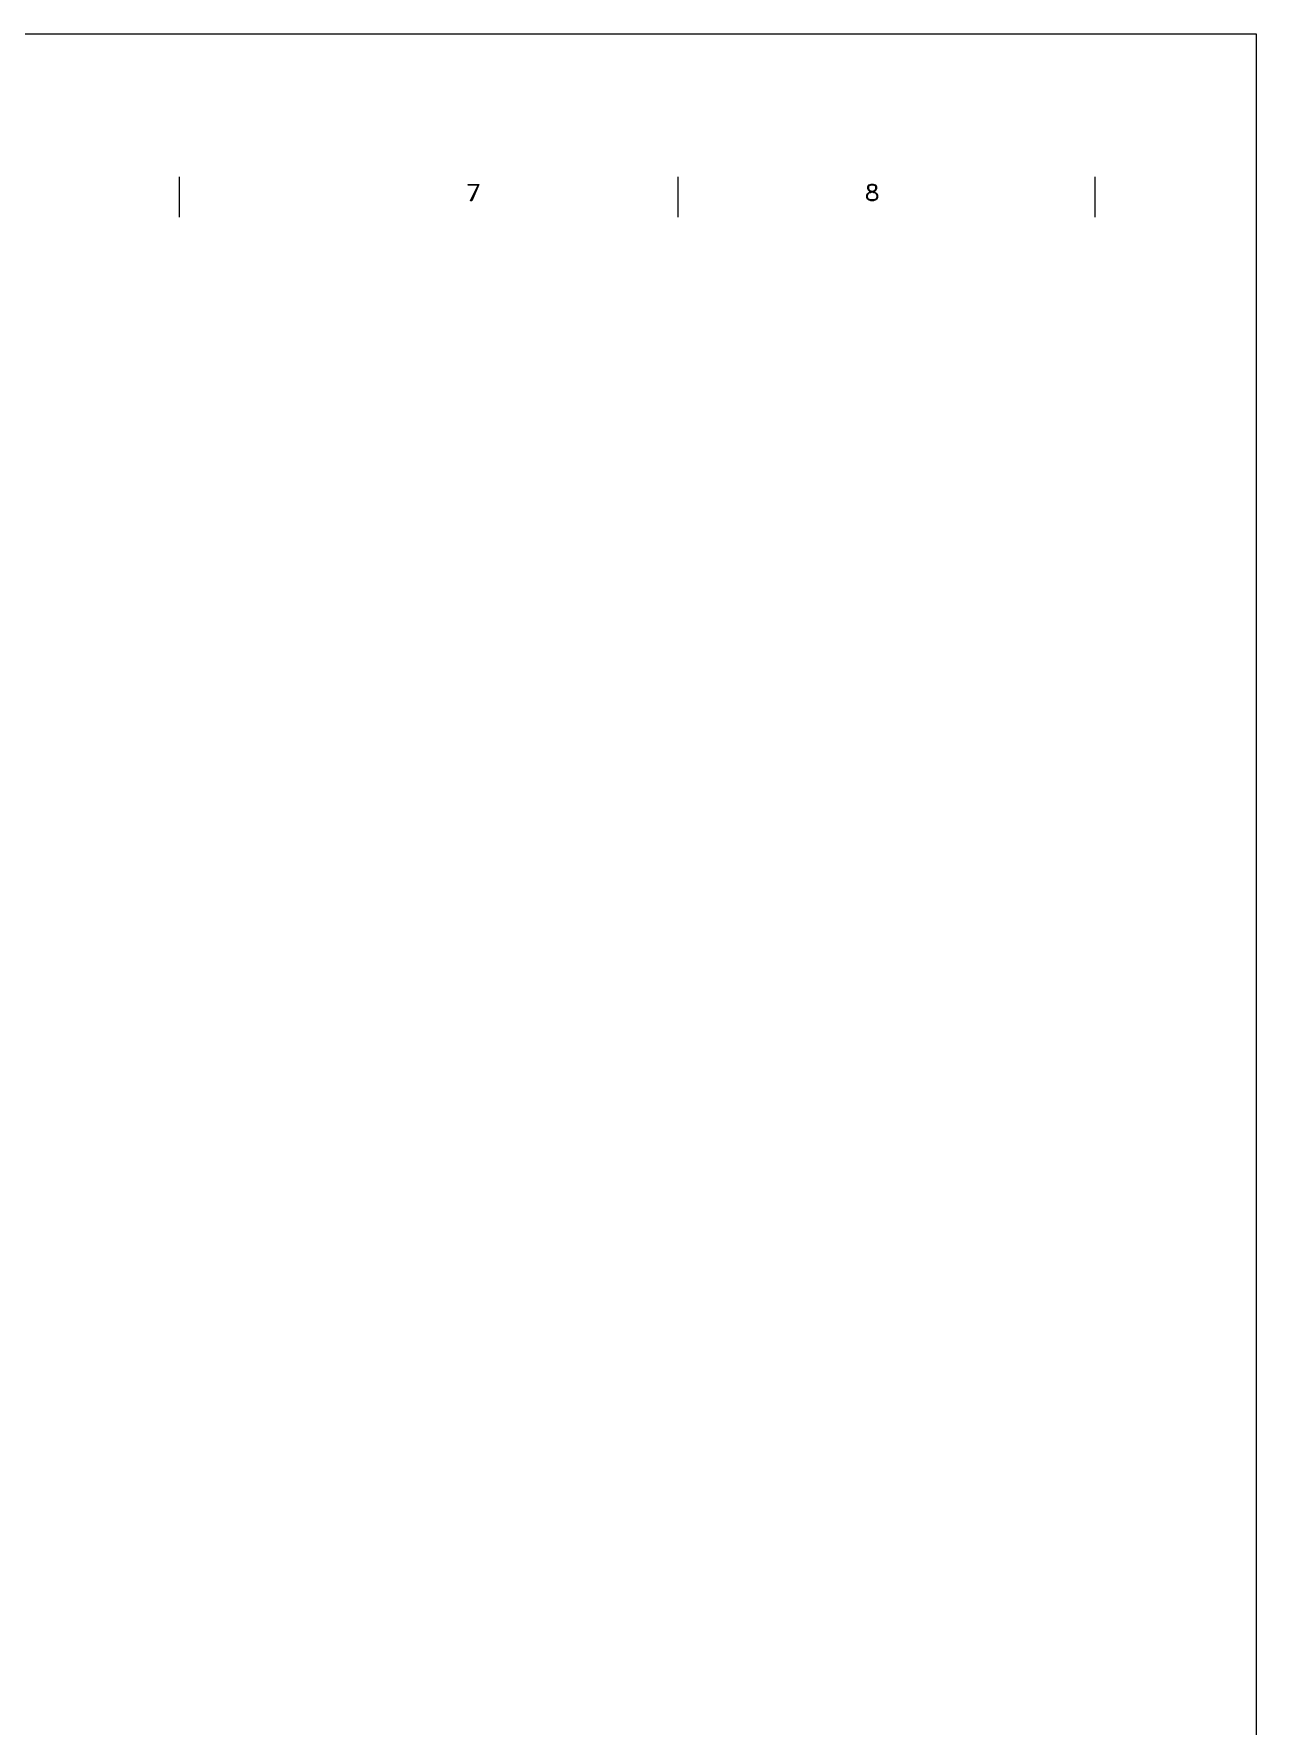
# Model space of a CAD drawing. Header units: millimetres. Extents: x 0 to 818, y 0 to 746.
# Drawn here: x 556 to 818, y 383.1 to 746 of the extents above; entities that cross this region are included whole.
import ezdxf

# ---------------------------------------------------------------- set-up
doc = ezdxf.new("R2010")
doc.units = ezdxf.units.MM
doc.layers.add('DIAGRAM_IMAGE', color=7, linetype='Continuous')
doc.layers.add('DIAGRAM_VECTOR', color=4, linetype='Continuous')
picture_1 = doc.add_image_def('image1.png', size_in_pixel=(3409, 3109))

msp = doc.modelspace()

# ---------------------------------------------------------------- linework, layer by layer
at = {"layer": 'DIAGRAM_VECTOR'}
for p, q in [((587.2, 706.72), (587.2, 715.36)), ((694.12, 706.72), (694.12, 715.36)), ((783.52, 706.72), (783.52, 715.36)), ((649.12, 713.56), (649.12, 713.68)), ((649.12, 713.68), (651.4, 713.68)), ((651.28, 713.56), (649.12, 713.56)), ((649.6, 710.2), (651.28, 713.68)), ((651.4, 713.68), (649.84, 710.2)), ((734.56, 711.4), (734.68, 711.76)), ((734.56, 710.92), (734.56, 711.4)), ((734.92, 713.56), (734.68, 713.2)), ((734.68, 713.2), (734.68, 712.84)), ((734.68, 712.84), (734.92, 712.48)), ((734.68, 711.76), (735.04, 712)), ((734.68, 711.4), (734.92, 711.76)), ((734.68, 710.92), (734.68, 711.4)), ((735.4, 713.68), (734.92, 713.56)), ((735.04, 713.56), (734.92, 713.2)), ((735.4, 713.56), (734.92, 713.32)), ((734.92, 713.2), (734.92, 712.84)), ((734.92, 712.84), (735.04, 712.48)), ((734.92, 712.48), (735.04, 712.36)), ((734.92, 711.76), (735.04, 711.88)), ((735.04, 712.48), (735.4, 712.36)), ((735.04, 712.36), (735.4, 712.24)), ((735.04, 712), (735.4, 712.24)), ((735.04, 711.88), (735.4, 712)), ((736, 713.68), (735.4, 713.68)), ((736, 713.56), (735.4, 713.56)), ((735.4, 712.36), (736, 712.24)), ((735.4, 712.24), (736, 712.36)), ((735.4, 712.24), (736, 712)), ((735.4, 712), (736, 712.24)), ((736.48, 713.56), (736, 713.68)), ((736.48, 713.32), (736, 713.56)), ((736, 712.36), (736.36, 712.48)), ((736, 712.24), (736.36, 712.36)), ((736, 712.24), (736.36, 712)), ((736, 712), (736.36, 711.88)), ((736.48, 713.2), (736.36, 713.56)), ((736.36, 712.48), (736.48, 712.84)), ((736.36, 712.36), (736.48, 712.48)), ((736.36, 712), (736.72, 711.76)), ((736.36, 711.88), (736.48, 711.76)), ((736.72, 713.2), (736.48, 713.56)), ((736.48, 712.84), (736.48, 713.2)), ((736.48, 712.48), (736.72, 712.84)), ((736.48, 711.76), (736.72, 711.4)), ((736.72, 712.84), (736.72, 713.2)), ((736.72, 711.76), (736.84, 711.4)), ((736.72, 711.4), (736.72, 710.92)), ((736.84, 711.4), (736.84, 710.92)), ((649.84, 710.2), (649.6, 710.2)), ((734.68, 710.56), (734.56, 710.92)), ((734.92, 710.56), (734.68, 710.92)), ((734.68, 710.68), (735.16, 710.44)), ((734.92, 710.44), (734.68, 710.56)), ((735.4, 710.44), (734.92, 710.56)), ((735.4, 710.2), (734.92, 710.44)), ((736, 710.44), (735.4, 710.44)), ((736, 710.2), (735.4, 710.2)), ((736.48, 710.56), (736, 710.44)), ((736.48, 710.44), (736, 710.2)), ((736.24, 710.44), (736.72, 710.68)), ((736.72, 710.92), (736.48, 710.56)), ((736.72, 710.56), (736.48, 710.44)), ((736.84, 710.92), (736.72, 710.56))]:
    msp.add_line(p, q, dxfattribs=at)

# ---------------------------------------------------------------- pictures from other files: only their frames are drawn
at = {"layer": 'DIAGRAM_IMAGE'}
image = msp.add_image(picture_1, insert=(0, 0), size_in_units=(818, 746), dxfattribs=at)

doc.saveas('drawing.dxf')
